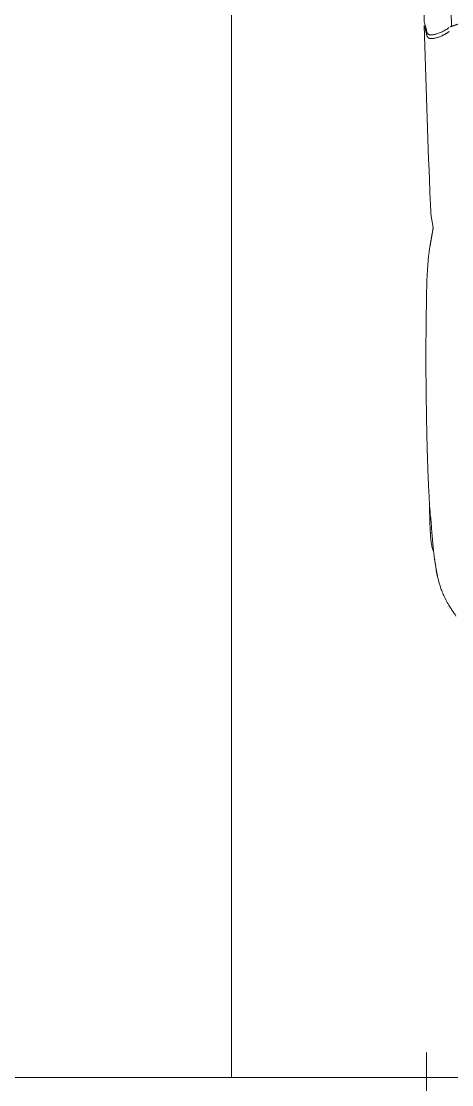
# Model space of a CAD drawing. Extents: x -1073 to 35213, y -1180 to 6950.
# Drawn here: x 32349.9 to 32435.9, y 346.1 to 558.4 of the extents above; entities that cross this region are included whole.
import ezdxf
from ezdxf.xclip import XClip

# ---------------------------------------------------------------- set-up
doc = ezdxf.new("R2010")
doc.units = 0
doc.header["$LTSCALE"] = 25
doc.header["$XCLIPFRAME"] = 0
doc.layers.get('0').update_dxf_attribs({"color": 9, "lineweight": 9})
for name, color, linetype, lineweight in [('04', 9, 'Continuous', 9), ('06D', 9, 'Continuous', 9), ('24', 9, 'Continuous', 9)]:
    doc.layers.add(name, color=color, linetype=linetype, lineweight=lineweight)

# ---------------------------------------------------------------- blocks, each defined once
blk = doc.blocks.new('p-aks_vw')
at = {"layer": '24', "ltscale": 2}
blk.add_lwpolyline([(4040, 40), (4040, -257.5)], dxfattribs=at)
blk = doc.blocks.new('p-araba-polo')
for p, q in [((2.8823, -0.8027), (2.9054, -0.7989)), ((3.4804, -0.8048), (3.4804, -0.8048)), ((2.5081, -0.8127), (2.4946, -0.8171)), ((2.5182, -0.8123), (2.5016, -0.8169))]:
    blk.add_line(p, q)
at = {"flags": 128}
blk.add_lwpolyline([(2.9369, -0.8043), (2.9413, -0.8051), (2.9443, -0.8057)], dxfattribs=at)
for points, degree in [([(2.5038, -0.7623), (2.321, -0.767), (2.1382, -0.7705), (1.9555, -0.7726), (1.7727, -0.7732), (1.5899, -0.7723), (1.4072, -0.7698)], 6), ([(2.4993, -0.7493), (2.5002, -0.752), (2.5011, -0.7547), (2.502, -0.7573), (2.5029, -0.7599), (2.5038, -0.7624)], 5), ([(2.5038, -0.7624), (2.5038, -0.7623), (2.5038, -0.7623), (2.5038, -0.7623)], 3), ([(2.5046, -0.7646), (2.5044, -0.7642), (2.5043, -0.7637), (2.5041, -0.7633), (2.504, -0.7628), (2.5038, -0.7624)], 5), ([(2.5046, -0.7646), (2.5043, -0.7639), (2.5041, -0.7631), (2.5038, -0.7624)], 3), ([(2.514, -0.7669), (2.5155, -0.769), (2.5168, -0.771), (2.5181, -0.7731), (2.5193, -0.7751), (2.5204, -0.7772), (2.5214, -0.7792), (2.5223, -0.7812)], 7), ([(2.5016, -0.8169), (2.6117, -0.8139), (2.7216, -0.8101), (2.8316, -0.8056)], 3), ([(2.5278, -0.7987), (2.5285, -0.8037), (2.5283, -0.807), (2.5272, -0.8087), (2.5256, -0.8104), (2.5236, -0.8113), (2.5213, -0.8119), (2.5189, -0.8123)], 7), ([(2.8316, -0.8056), (2.8487, -0.8049), (2.8658, -0.8042), (2.8829, -0.8032)], 3), ([(2.8316, -0.8056), (2.8316, -0.8056), (2.8316, -0.8056), (2.8316, -0.8055), (2.8316, -0.8053), (2.8316, -0.805)], 5), ([(2.8316, -0.805), (2.8316, -0.8052), (2.8316, -0.8054), (2.8316, -0.8056), (2.8316, -0.8056), (2.8316, -0.8056)], 5), ([(2.8823, -0.8027), (2.8827, -0.8028), (2.8829, -0.803), (2.883, -0.8031), (2.883, -0.8032), (2.8829, -0.8032), (2.8827, -0.8032)], 6), ([(2.943, -0.8054), (2.935, -0.804), (2.9273, -0.8026), (2.9198, -0.8013), (2.9125, -0.8001), (2.9054, -0.7989)], 5), ([(2.9054, -0.7989), (2.9062, -0.799), (2.907, -0.7992), (2.9078, -0.7993)], 3), ([(2.943, -0.8054), (2.9429, -0.8054), (2.9428, -0.8054), (2.9427, -0.8054)], 3), ([(2.9428, -0.8054), (2.9428, -0.8054), (2.9428, -0.8054), (2.9428, -0.8054), (2.9429, -0.8054), (2.9429, -0.8054), (2.9429, -0.8054), (2.943, -0.8054), (2.943, -0.8054)], 8), ([(2.9433, -0.8055), (2.9432, -0.8055), (2.9432, -0.8055), (2.9431, -0.8055), (2.9431, -0.8055), (2.943, -0.8054)], 5), ([(2.943, -0.8054), (2.9431, -0.8055), (2.9431, -0.8055), (2.9432, -0.8055), (2.9433, -0.8055), (2.9433, -0.8055)], 5), ([(2.9434, -0.8055), (2.9433, -0.8055), (2.9431, -0.8055), (2.943, -0.8054)], 3), ([(3.4597, -0.8061), (3.4598, -0.8061), (3.4598, -0.8061), (3.4599, -0.8061), (3.4599, -0.8061), (3.46, -0.8061), (3.46, -0.8061)], 6), ([(3.4645, -0.8058), (3.4646, -0.8058), (3.4647, -0.8058), (3.4648, -0.8058), (3.4649, -0.8058)], 4), ([(3.4646, -0.8058), (3.4646, -0.8058), (3.4647, -0.8058), (3.4648, -0.8058), (3.4649, -0.8058)], 4), ([(3.4646, -0.8058), (3.4646, -0.8058), (3.4647, -0.8058), (3.4648, -0.8058), (3.4648, -0.8058), (3.4649, -0.8058), (3.4649, -0.8058)], 6), ([(3.4646, -0.8058), (3.4646, -0.8058), (3.4646, -0.8058), (3.4646, -0.8058)], 3), ([(3.4646, -0.8058), (3.4646, -0.8058), (3.4647, -0.8058), (3.4647, -0.8058), (3.4648, -0.8058), (3.4649, -0.8058), (3.4649, -0.8058)], 6), ([(3.4649, -0.8058), (3.4648, -0.8058), (3.4648, -0.8058), (3.4647, -0.8058), (3.4647, -0.8058), (3.4648, -0.8058), (3.4649, -0.8058)], 6), ([(1.4726, -0.8217), (1.8132, -0.8277), (2.154, -0.8262), (2.4946, -0.8171)], 3), ([(2.5081, -0.8127), (2.5088, -0.8127), (2.5095, -0.8127), (2.5101, -0.8126), (2.5108, -0.8126), (2.5115, -0.8125)], 5), ([(2.5115, -0.8125), (2.5115, -0.8125), (2.5116, -0.8125), (2.5116, -0.8125), (2.5117, -0.8125)], 4), ([(2.5115, -0.8125), (2.5115, -0.8125), (2.5116, -0.8125), (2.5116, -0.8125), (2.5117, -0.8125)], 4), ([(2.5182, -0.8123), (2.5184, -0.8123), (2.5187, -0.8123), (2.5189, -0.8123)], 3), ([(3.0344, -0.8121), (3.07, -0.8129), (3.1076, -0.8133), (3.1465, -0.8134)], 3)]:
    blk.add_open_spline(points, degree=degree)
for points, degree, knots in [([(3.63, -0.7819), (3.6367, -0.7793), (3.6464, -0.775), (3.6606, -0.7668), (3.6723, -0.7592), (3.6777, -0.7555), (3.6807, -0.7535), (3.6809, -0.7534)], 3, [0, 0, 0, 0, 0.436591, 0.634385, 0.751254, 0.983784, 1, 1, 1, 1]), ([(2.5061, -0.7672), (2.5071, -0.7685), (2.509, -0.7711), (2.5114, -0.775), (2.5136, -0.7788), (2.5154, -0.7826), (2.5169, -0.7863), (2.5182, -0.7899), (2.5191, -0.7932), (2.5199, -0.7963), (2.5202, -0.7981), (2.5203, -0.799)], 3, [0, 0, 0, 0, 0.111111, 0.222222, 0.333334, 0.444446, 0.555558, 0.666671, 0.77778, 0.888892, 1, 1, 1, 1]), ([(2.5223, -0.7812), (2.5218, -0.78), (2.5207, -0.7777), (2.5187, -0.7741), (2.5165, -0.7705), (2.5148, -0.7681), (2.514, -0.7669)], 3, [0, 0, 0, 0, 0.250011, 0.500014, 0.750025, 1, 1, 1, 1]), ([(2.5278, -0.7987), (2.5276, -0.7979), (2.5274, -0.7964), (2.5268, -0.7937), (2.526, -0.7908), (2.525, -0.7877), (2.5238, -0.7845), (2.5228, -0.7823), (2.5223, -0.7812)], 3, [0, 0, 0, 0, 0.166664, 0.333329, 0.499996, 0.666663, 0.833332, 1, 1, 1, 1]), ([(3.5624, -0.7968), (3.5668, -0.7962), (3.5918, -0.7928), (3.6137, -0.7881), (3.6286, -0.7825), (3.63, -0.7819)], 3, [0, 0, 0, 0, 0.15043, 0.932957, 1, 1, 1, 1]), ([(2.5203, -0.799), (2.5205, -0.7998), (2.5207, -0.8015), (2.5207, -0.8036), (2.5205, -0.8053), (2.5202, -0.8067), (2.5197, -0.8079), (2.519, -0.809), (2.5182, -0.8098), (2.5173, -0.8105), (2.5162, -0.8111), (2.5151, -0.8116), (2.514, -0.812), (2.5127, -0.8123), (2.5119, -0.8124), (2.5115, -0.8125)], 3, [0, 0, 0, 0, 0.076921, 0.153841, 0.230758, 0.307684, 0.38461, 0.461531, 0.538451, 0.615377, 0.692305, 0.769227, 0.846147, 0.923076, 1, 1, 1, 1]), ([(2.8823, -0.8027), (2.8825, -0.8028), (2.8829, -0.8029), (2.883, -0.8032), (2.8829, -0.8032), (2.8827, -0.8032), (2.8826, -0.8032)], 3, [0, 0, 0, 0, 0.249685, 0.499599, 0.749749, 1, 1, 1, 1]), ([(2.9447, -0.8057), (2.948, -0.8063), (2.9714, -0.8098), (3.0015, -0.8114), (3.0343, -0.8121)], 3, [0, 0, 0, 0, 0.131477, 1, 1, 1, 1]), ([(3.46, -0.8061), (3.4566, -0.8063), (3.4499, -0.8067), (3.4362, -0.8075), (3.4129, -0.8086), (3.3796, -0.8099), (3.339, -0.8111), (3.2984, -0.812), (3.2603, -0.8127), (3.226, -0.8131), (3.193, -0.8134), (3.1656, -0.8135), (3.1487, -0.8134), (3.1435, -0.8134)], 3, [0, 0, 0, 0, 0.03531, 0.070597, 0.141114, 0.269195, 0.390859, 0.518959, 0.640794, 0.737038, 0.833171, 0.948447, 1, 1, 1, 1]), ([(3.4534, -0.8065), (3.4733, -0.8062), (3.5024, -0.8054), (3.5233, -0.8042), (3.533, -0.8032), (3.5394, -0.8022), (3.5462, -0.8005), (3.5507, -0.7987), (3.5521, -0.7981)], 3, [0, 0, 0, 0, 0.418831, 0.714948, 0.835581, 0.907738, 0.972168, 1, 1, 1, 1]), ([(3.4649, -0.8058), (3.4648, -0.8058), (3.4647, -0.8058), (3.4648, -0.8058), (3.4649, -0.8058)], 3, [0, 0, 0, 0, 0.506131, 1, 1, 1, 1]), ([(3.4649, -0.8058), (3.4695, -0.8055), (3.4787, -0.8047), (3.4878, -0.8037), (3.4924, -0.8031)], 3, [0, 0, 0, 0, 0.500005, 1, 1, 1, 1]), ([(3.4924, -0.8031), (3.496, -0.8029), (3.5031, -0.8024), (3.5136, -0.8016), (3.5237, -0.8008), (3.5336, -0.8), (3.5432, -0.799), (3.5524, -0.798), (3.5613, -0.797), (3.5699, -0.7958), (3.5781, -0.7946), (3.5859, -0.7933), (3.5934, -0.7919), (3.5988, -0.7908), (3.6016, -0.7902), (3.6022, -0.7901)], 3, [0, 0, 0, 0, 0.08164, 0.163278, 0.244914, 0.326547, 0.408179, 0.489811, 0.571441, 0.653071, 0.734702, 0.816332, 0.897962, 0.979592, 1, 1, 1, 1]), ([(2.519, -0.8089), (2.519, -0.8089), (2.519, -0.8089), (2.519, -0.8089), (2.519, -0.8089), (2.519, -0.8089), (2.519, -0.8089), (2.519, -0.8089), (2.519, -0.8089), (2.519, -0.8089), (2.519, -0.8089)], 5, [0, 0, 0, 0, 0, 0, 1, 1, 1, 1, 1, 1.000001, 1.000001, 1.000001, 1.000001, 1.000001, 1.000001])]:
    blk.add_open_spline(points, degree=degree, knots=knots)

msp = doc.modelspace()

# ---------------------------------------------------------------- linework, layer by layer
at = {"layer": '06D'}
for points in [[(32141.9, 847.5), (32391.9, 847.5), (32391.9, 347.5), (32141.9, 347.5)], [(32391.9, 847.5), (32641.9, 847.5), (32641.9, 347.5), (32391.9, 347.5)]]:
    msp.add_lwpolyline(points, close=True, dxfattribs=at)

# ---------------------------------------------------------------- block references
at = {"layer": '04'}
ref = msp.add_blockref('p-araba-polo', (32512.08, 807.74), dxfattribs=dict(at, xscale=100, yscale=100, zscale=100, rotation=270))
XClip(ref).set_block_clipping_path([(-0.0924763951, -0.9835002962), (4.0650970395, 0.9845199444)])
at = {"layer": '24'}
msp.add_blockref('p-aks_vw', (28390.84, 312.5), dxfattribs=at)

doc.saveas('drawing.dxf')
